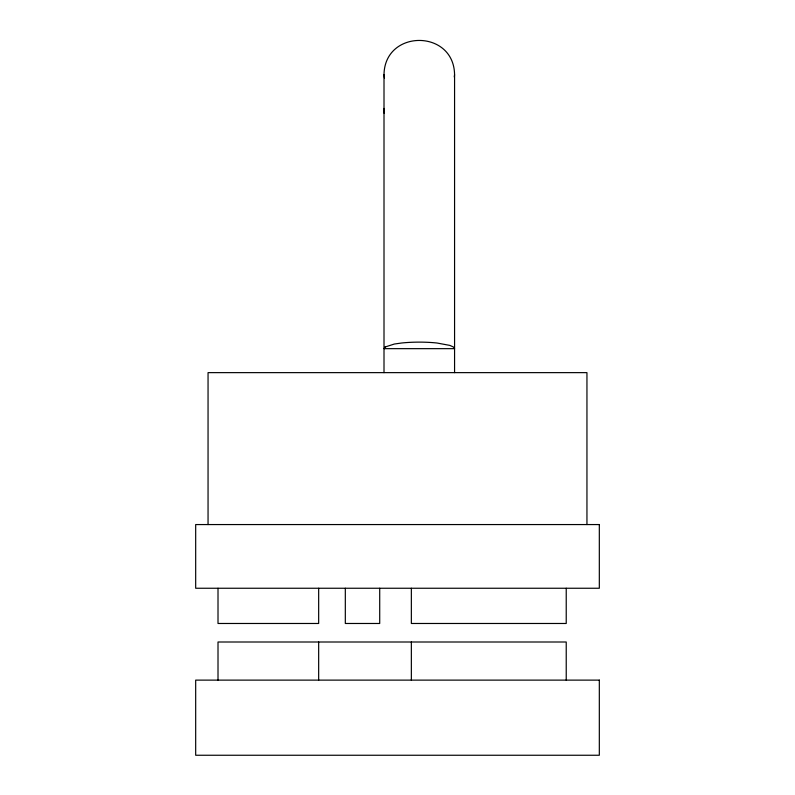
<?xml version="1.0" encoding="UTF-8"?>
<svg xmlns="http://www.w3.org/2000/svg" width="795" height="795" viewBox="0 0 795 795"><rect width="100%" height="100%" fill="white"/><g stroke="black" fill="none" stroke-linecap="round" stroke-linejoin="round"><path stroke-width="1.19" d="M384.005 372.636L384.005 74.68C384.631 29.037 453.935 29.037 454.571 74.68L454.571 372.636M454.273 76.936L454.571 74.68M384.005 74.68L384.452 78.069M586.948 524.561L586.948 372.636L208.052 372.636L208.052 524.561M566.229 588.25L566.229 623.479L411.353 623.479L411.353 588.25M566.229 680.122L566.229 642.002L218.009 642.002L218.009 680.122M411.353 642.002L411.353 680.122M379.712 588.25L379.712 623.479L345.318 623.479L345.318 588.25M318.666 588.25L318.666 623.479L218.009 623.479L218.009 588.25M318.666 642.002L318.666 680.122M384.094 113.228A34.135 31.74 0 0 1 384.094 108.428M385.207 346.968L384.005 348.657L454.571 348.657L453.369 346.968L449.841 345.398L436.922 343.003A35.825 6.758 0 0 0 401.644 343.003L394.34 344.036L385.207 346.968M599.321 524.561L195.679 524.561L195.679 588.25L599.321 588.25L599.321 524.561M599.321 680.122L195.679 680.122L195.679 755.25L599.321 755.25L599.321 680.122"/></g></svg>
